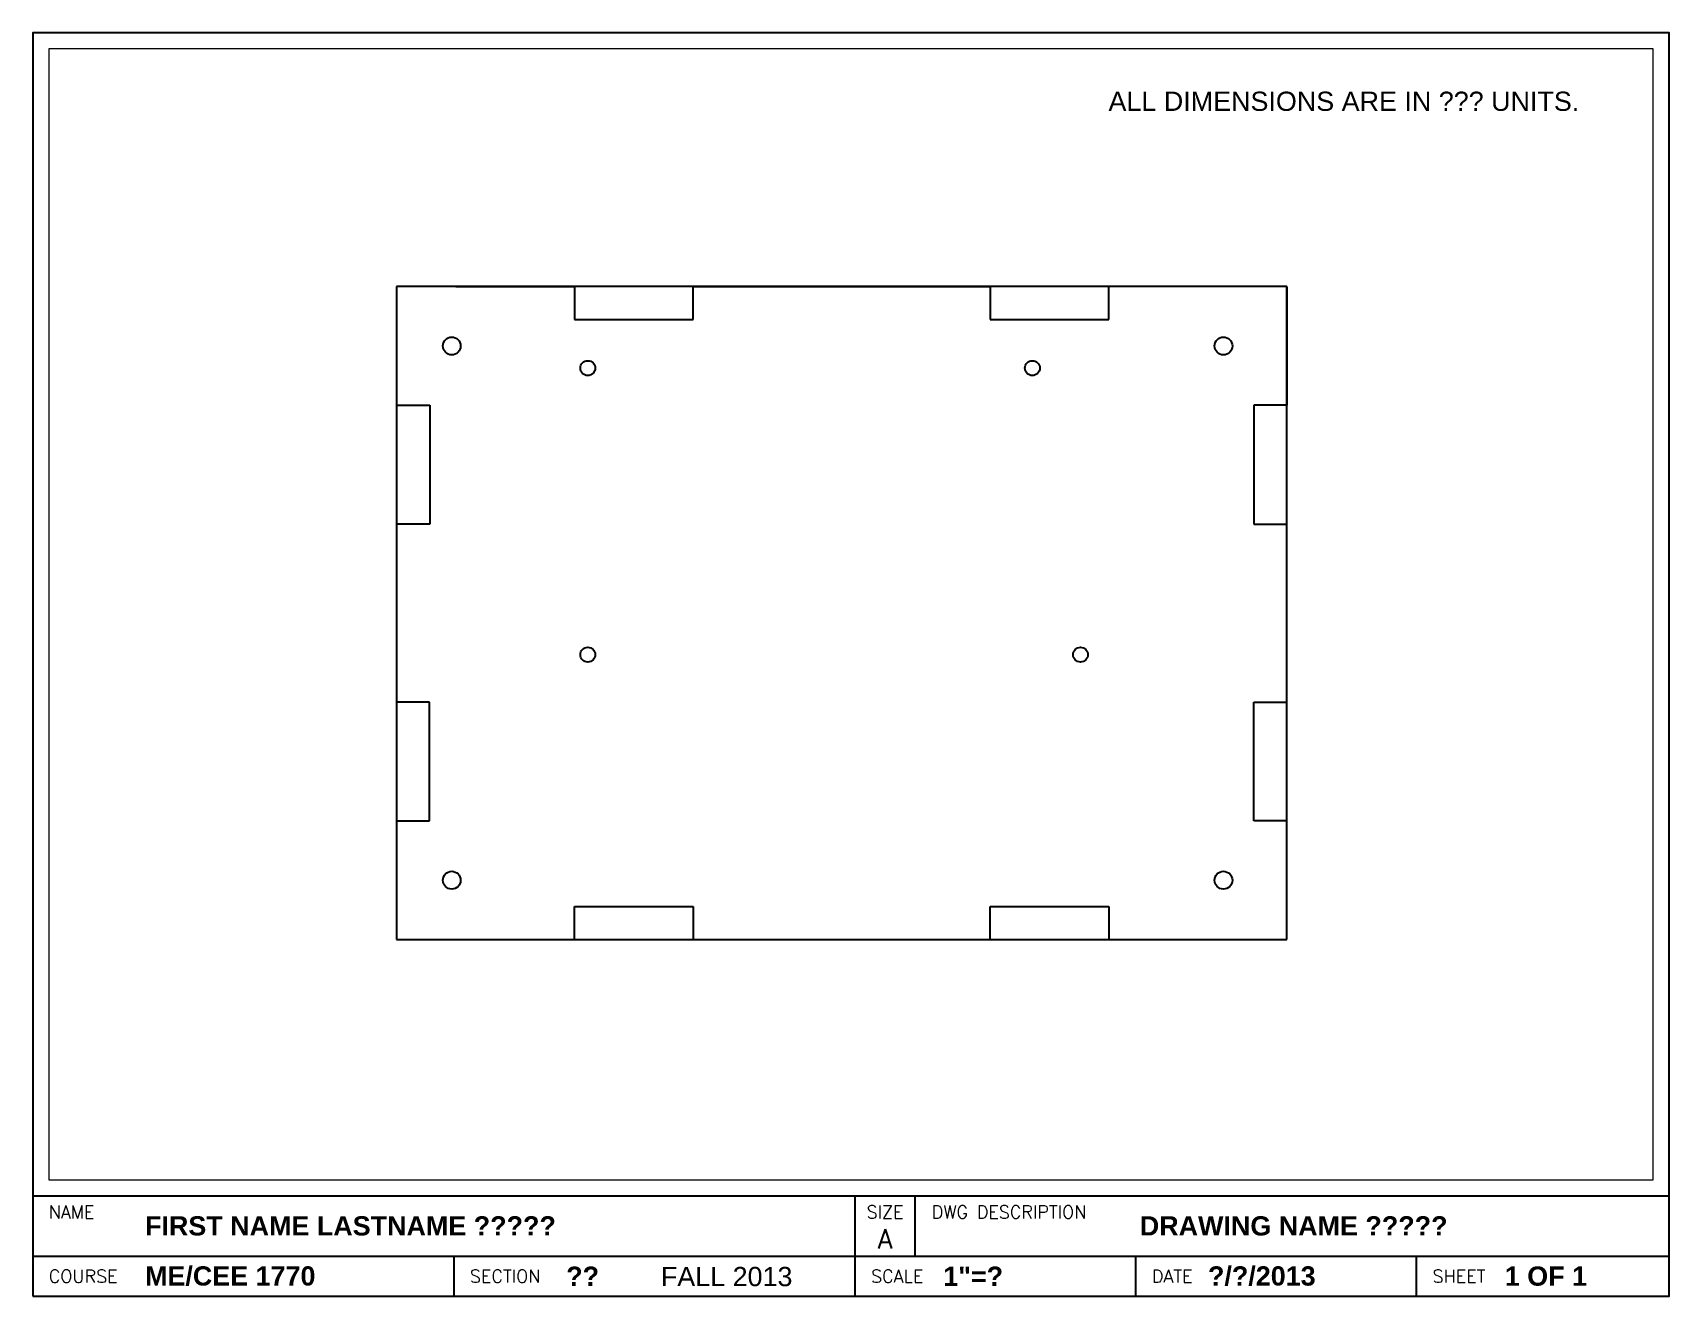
# Paper-space layout 'Layout2-Layout1' of a CAD drawing. Header units: millimetres, sheet in inches. Extents: x 0.2 to 10.4, y 0 to 7.9.
# The model-space entities are those that its viewports show. They can reach past a viewport. Long polylines and large blocks are cut down to what shows.
import ezdxf

# ---------------------------------------------------------------- set-up
doc = ezdxf.new("R2010")
doc.units = ezdxf.units.MM
doc.header["$MEASUREMENT"] = 0
doc.layers.add('mview1', color=6, linetype='Continuous', plot=False)
doc.layers.add('semester', color=250, linetype='Continuous')
doc.styles.get("Standard").update_dxf_attribs({"font": 'txt.shx'})
doc.styles.add('standardRomanS', font='romans.shx', dxfattribs={"height": 0.12})

msp = doc.modelspace()

# ---------------------------------------------------------------- linework, layer by layer
for p, q in [((684.38901, -170.86002), (534.38901, -170.86002)), ((534.38901, -170.86002), (534.38901, -280.86002)), ((544.38901, -170.86002), (564.38901, -170.86002)), ((564.38901, -170.86002), (564.38901, -176.42002)), ((584.38901, -176.42002), (584.38901, -170.86002)), ((584.38901, -170.86002), (634.38901, -170.86002)), ((634.38901, -170.86002), (634.38901, -176.42002)), ((654.38901, -176.42002), (654.38901, -170.86002)), ((684.38901, -280.86002), (684.38901, -170.86002)), ((684.38901, -170.86002), (684.38901, -190.86002)), ((564.38901, -176.42002), (584.38901, -176.42002)), ((634.38901, -176.42002), (654.38901, -176.42002)), ((534.38901, -190.86002), (539.98901, -190.86002)), ((539.98901, -190.86002), (539.98901, -210.86002)), ((684.38901, -190.86002), (678.82901, -190.86002)), ((678.82901, -190.86002), (678.82901, -210.86002)), ((539.98901, -210.86002), (534.38901, -210.86002)), ((678.82901, -210.86002), (684.38901, -210.86002)), ((539.94901, -240.86002), (534.38901, -240.86002)), ((539.94901, -260.86002), (539.94901, -240.86002)), ((678.82901, -260.86002), (678.82901, -240.86002)), ((678.82901, -240.86002), (684.38901, -240.86002)), ((534.38901, -260.86002), (539.94901, -260.86002)), ((684.38901, -260.86002), (678.82901, -260.86002)), ((684.38901, -280.86002), (684.38901, -260.86002)), ((564.38901, -280.86002), (564.38901, -275.30002)), ((564.38901, -275.30002), (584.38901, -275.30002)), ((584.38901, -275.30002), (584.38901, -280.86002)), ((634.38901, -280.86002), (634.38901, -275.30002)), ((634.38901, -275.30002), (654.38901, -275.30002)), ((654.38901, -275.30002), (654.38901, -280.86002)), ((534.38901, -280.86002), (684.38901, -280.86002)), ((584.38901, -280.86002), (634.38901, -280.86002))]:
    msp.add_line(p, q)
for centre, radius in [((543.70567, -180.86002), 1.5), ((673.70567, -180.86002), 1.5), ((566.62543, -184.594), 1.25), ((641.52543, -184.594), 1.25), ((566.62543, -232.854), 1.25), ((649.62543, -232.854), 1.25), ((543.70567, -270.86002), 1.5), ((673.70567, -270.86002), 1.5)]:
    msp.add_circle(centre, radius)

psp = doc.layouts.new('Layout2-Layout1')

# ---------------------------------------------------------------- linework, layer by layer
psp.add_line((0.175, 0.625), (10.375, 0.625))
at = {"layer": 'semester'}
for p, q in [((5.3, 0.25), (5.3, 0.625)), ((5.675, 0.25), (5.675, 0.625)), ((0.175, 0.25), (10.375, 0.25)), ((2.8, 0.25), (2.8, 0)), ((5.3, 0), (5.3, 0.25)), ((7.05, 0), (7.05, 0.25)), ((8.8, 0), (8.8, 0.25))]:
    psp.add_line(p, q, dxfattribs=at)
psp.add_lwpolyline([(0.175, 0), (10.375, 0), (10.375, 7.875), (0.175, 7.875)], close=True, dxfattribs=at)

# ---------------------------------------------------------------- texts
at = {"layer": 'semester', "char_height": 0.12, "attachment_point": 4, "style": 'standardRomanS'}
for s, insert, width in [('{\\f@Arial Unicode MS|b0|i0|c0|p34;ALL DIMENSIONS ARE IN ??? UNITS.}', (6.88, 7.447), 3.65353), ('{\\f@Arial Unicode MS|b1|i0|c0|p34;FIRST NAME LASTNAME ?????}', (0.875, 0.438), 4.425), ('{\\f@Arial Unicode MS|b1|i0|c0|p34;DRAWING NAME ?????}', (7.075, 0.438), 3.3), ('{\\f@Arial Unicode MS|b1|i0|c0|p34;ME/CEE 1770}', (0.875, 0.125), 1.925), ('{\\f@Arial Unicode MS|b1|i0|c0|p34;??}', (3.5, 0.125), 1.8), ('{\\f@Arial Unicode MS|b1|i0|c0|p34;1"=?}', (5.85, 0.125), 1.2), ('{\\f@Arial Unicode MS|b1|i0|c0|p34;?/?/2013}', (7.5, 0.125), 1.3), ('{\\f@Arial Unicode MS|b1|i0|c0|p34;1 OF 1}', (9.35, 0.125), 1.025)]:
    psp.add_mtext(s, dxfattribs=dict(at, insert=insert, width=width))
at = {"layer": 'semester', "char_height": 0.08}
for s, insert, width, attachment_point in [('{\\Fromans.shx|c1;NAME}', (0.275, 0.525), 1, 4), ('{\\Fromans.shx;SIZE}', (5.487, 0.525), 0.375, 5), ('{\\Fromans.shx;DWG DESCRIPTION}', (5.778, 0.525), 2.09709, 4), ('{\\Fromans.shx;COURSE}', (0.275, 0.125), 0.9, 4), ('{\\Fromans.shx;SECTION}', (2.9, 0.125), 0.9, 4), ('{\\Fromans.shx;SCALE}', (5.4, 0.125), 0.9, 4), ('{\\Fromans.shx;DATE}', (7.15, 0.125), 0.9, 4), ('{\\Fromans.shx;SHEET}', (8.9, 0.125), 0.9, 4)]:
    psp.add_mtext(s, dxfattribs=dict(at, insert=insert, width=width, attachment_point=attachment_point))
at = {"layer": 'semester', "color": 1, "insert": (5.487, 0.358), "char_height": 0.12, "width": 0.375, "attachment_point": 5}
psp.add_mtext('{\\Fromans|c0;\\C256;A}', dxfattribs=at)
at = {"layer": 'semester', "insert": (4.09, 0.183), "char_height": 0.12, "attachment_point": 1}
psp.add_mtext('{\\f@Arial Unicode MS|b0|i0|c0|p34;FALL 2013}', dxfattribs=at)

# ---------------------------------------------------------------- viewports
at = {"layer": 'mview1', "view_target_point": (6.92123, 8.65787)}
psp.add_viewport(center=(5.275, 4.25), size=(10, 7.05), view_center_point=(604.04294, -234.73041), view_height=190.5517605, dxfattribs=at)

doc.saveas('drawing.dxf')
